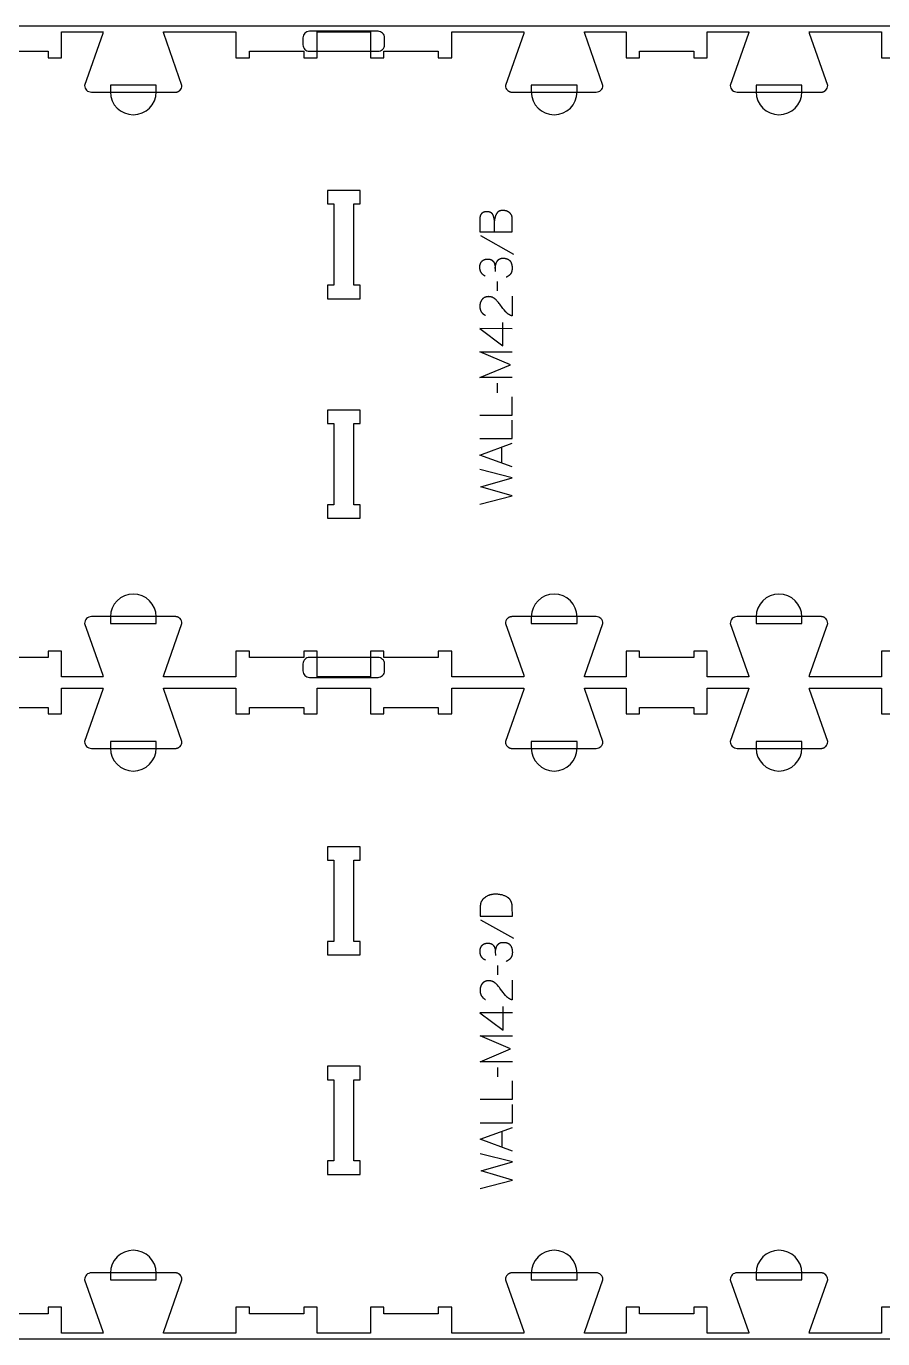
# Model space of a CAD drawing. Extents: x 0 to 4485, y 0 to 10771.
# Drawn here: x 1592 to 2388, y 5669 to 6889 of the extents above; entities that cross this region are included whole.
import ezdxf

# ---------------------------------------------------------------- set-up
doc = ezdxf.new("R2010")
doc.units = 0
for name, color, linetype in [('0_SHEET_SPRUCEPLY_2440X122', 1, 'CONTINUOUS'), ('1_ANYTOOL_1MMDEEP_LABELS_S', 2, 'CONTINUOUS'), ('3_ANYTOOL_CUTTHROUGH_INSID', 4, 'CONTINUOUS'), ('4_ANYTOOL_CUTTHROUGH_OUTSI', 5, 'CONTINUOUS'), ('5_ANYTOOL_HALF_MILL_9MM_IN', 3, 'CONTINUOUS')]:
    doc.layers.add(name, color=color, linetype=linetype)

msp = doc.modelspace()

# ---------------------------------------------------------------- linework, layer by layer
at = {"layer": '0_SHEET_SPRUCEPLY_2440X122'}
msp.add_lwpolyline([(371.7, 6889.4), (371.7, 5669.4), (2811.7, 5669.4), (2811.7, 6889.4)], close=True, dxfattribs=at)
at = {"layer": '1_ANYTOOL_1MMDEEP_LABELS_S', "color": 2}
for points in [[(2013.2, 6698.2), (2043.2, 6698.2), (2043.2, 6707.9), (2043.3, 6710.4), (2043.3, 6710.6), (2043.3, 6710.9), (2043.3, 6711.1), (2043.3, 6711.3), (2043.2, 6711.5), (2043.2, 6711.7), (2043.2, 6711.9), (2043.2, 6712.1), (2043.1, 6712.3), (2043.1, 6712.5), (2043, 6712.7), (2043, 6712.9), (2042.9, 6713.1), (2042.8, 6713.3), (2042.8, 6713.5), (2042.7, 6713.7), (2042.6, 6713.9), (2042.5, 6714), (2042.4, 6714.2), (2042.3, 6714.4), (2042.2, 6714.5), (2042.1, 6714.7), (2042, 6714.9), (2041.9, 6715), (2041.7, 6715.2), (2041.6, 6715.3), (2041.5, 6715.5), (2041.3, 6715.6), (2041.2, 6715.8), (2041, 6715.9), (2040.8, 6716), (2040.7, 6716.2), (2040.5, 6716.3), (2040.3, 6716.4), (2040.2, 6716.5), (2040, 6716.7), (2039.8, 6716.8), (2039.6, 6716.9), (2039.5, 6717), (2039.3, 6717.1), (2039.1, 6717.2), (2038.9, 6717.3), (2038.7, 6717.3), (2038.6, 6717.4), (2038.4, 6717.5), (2038.2, 6717.6), (2038, 6717.7), (2037.8, 6717.7), (2037.6, 6717.8), (2037.4, 6717.8), (2037.2, 6717.9), (2037.1, 6717.9), (2036.9, 6718), (2036.7, 6718), (2036.5, 6718.1), (2036.3, 6718.1), (2036.1, 6718.1), (2035.9, 6718.2), (2035.7, 6718.2), (2035.5, 6718.2), (2035.3, 6718.2), (2035.1, 6718.2), (2034.9, 6718.2), (2034.7, 6718.2), (2034.4, 6718.2), (2034.2, 6718.2), (2033.9, 6718.2), (2033.7, 6718.2), (2033.4, 6718.2), (2033.2, 6718.1), (2033, 6718.1), (2032.8, 6718.1), (2032.6, 6718), (2032.3, 6718), (2032.1, 6717.9), (2031.9, 6717.8), (2031.7, 6717.8), (2031.5, 6717.7), (2031.3, 6717.6), (2031.2, 6717.5), (2031.1, 6717.5), (2031, 6717.4), (2030.9, 6717.4), (2030.8, 6717.3), (2030.7, 6717.3), (2030.6, 6717.2), (2030.5, 6717.2), (2030.5, 6717.1), (2030.4, 6717), (2030.3, 6717), (2030.2, 6716.9), (2030.1, 6716.9), (2030.1, 6716.8), (2030, 6716.7), (2029.9, 6716.7), (2029.8, 6716.6), (2029.8, 6716.5), (2029.7, 6716.5), (2029.6, 6716.4), (2029.6, 6716.3), (2029.5, 6716.2), (2029.4, 6716.2), (2029.3, 6716), (2029.2, 6715.8), (2029, 6715.7), (2028.9, 6715.5), (2028.8, 6715.3), (2028.6, 6715), (2028.4, 6714.6), (2028.2, 6714.2), (2028, 6713.8), (2027.8, 6713.4), (2027.7, 6713), (2027.5, 6712.6), (2027.4, 6712.2), (2027.3, 6711.8), (2027.2, 6711.4), (2027.1, 6711), (2027, 6710.5), (2026.9, 6710.1), (2026.8, 6709.6), (2026.8, 6709.2), (2026.7, 6708.7)], [(2026.9, 6698.2), (2026.7, 6708.7), (2026.7, 6709.1), (2026.7, 6709.5), (2026.6, 6709.9), (2026.6, 6710.3), (2026.5, 6710.7), (2026.4, 6711), (2026.3, 6711.4), (2026.2, 6711.8), (2026.1, 6712.1), (2026, 6712.5), (2025.9, 6712.8), (2025.8, 6713.2), (2025.6, 6713.5), (2025.5, 6713.8), (2025.3, 6714.1), (2025.2, 6714.4), (2025.1, 6714.5), (2025.1, 6714.6), (2025, 6714.7), (2025, 6714.8), (2024.9, 6714.8), (2024.9, 6714.9), (2024.8, 6715), (2024.8, 6715), (2024.7, 6715.1), (2024.7, 6715.2), (2024.6, 6715.2), (2024.6, 6715.3), (2024.5, 6715.4), (2024.4, 6715.4), (2024.4, 6715.5), (2024.3, 6715.5), (2024.3, 6715.6), (2024.2, 6715.7), (2024.1, 6715.7), (2024, 6715.8), (2024, 6715.8), (2023.9, 6715.9), (2023.8, 6715.9), (2023.8, 6716), (2023.7, 6716), (2023.6, 6716.1), (2023.5, 6716.1), (2023.4, 6716.2), (2023.4, 6716.2), (2023.3, 6716.2), (2023.2, 6716.3), (2023.1, 6716.3), (2023, 6716.4), (2022.9, 6716.4), (2022.8, 6716.5), (2022.6, 6716.5), (2022.4, 6716.6), (2022.2, 6716.7), (2022, 6716.7), (2021.8, 6716.8), (2021.6, 6716.8), (2021.3, 6716.8), (2021.1, 6716.9), (2020.9, 6716.9), (2020.7, 6716.9), (2020.4, 6716.9), (2020.2, 6716.9), (2019.9, 6717), (2019.7, 6717), (2019.3, 6716.9), (2019.1, 6716.9), (2018.9, 6716.9), (2018.7, 6716.9), (2018.5, 6716.9), (2018.3, 6716.9), (2018.1, 6716.9), (2018, 6716.8), (2017.8, 6716.8), (2017.6, 6716.8), (2017.5, 6716.7), (2017.3, 6716.7), (2017.1, 6716.6), (2017, 6716.6), (2016.8, 6716.5), (2016.7, 6716.5), (2016.5, 6716.4), (2016.4, 6716.4), (2016.2, 6716.3), (2016.1, 6716.2), (2016, 6716.2), (2015.8, 6716.1), (2015.7, 6716), (2015.6, 6715.9), (2015.5, 6715.9), (2015.4, 6715.8), (2015.2, 6715.7), (2015.1, 6715.6), (2015, 6715.5), (2014.9, 6715.4), (2014.8, 6715.3), (2014.7, 6715.2), (2014.6, 6715.1), (2014.5, 6715), (2014.4, 6714.8), (2014.3, 6714.7), (2014.3, 6714.6), (2014.2, 6714.5), (2014.1, 6714.3), (2014, 6714.2), (2014, 6714.1), (2013.9, 6713.9), (2013.8, 6713.8), (2013.8, 6713.7), (2013.7, 6713.5), (2013.6, 6713.4), (2013.6, 6713.2), (2013.5, 6713), (2013.5, 6712.9), (2013.5, 6712.7), (2013.4, 6712.5), (2013.4, 6712.4), (2013.3, 6712.2), (2013.3, 6712), (2013.3, 6711.8), (2013.3, 6711.7), (2013.2, 6711.5), (2013.2, 6711.3), (2013.2, 6711.1), (2013.2, 6710.7), (2013.2, 6710.3), (2013.2, 6698.2)], [(2013.7, 6694.8), (2044.4, 6677.6)], [(2027.4, 6664.3), (2027.4, 6664.8), (2027.5, 6665.2), (2027.5, 6665.6), (2027.6, 6666), (2027.7, 6666.5), (2027.7, 6666.9), (2027.8, 6667.3), (2027.9, 6667.7), (2028.1, 6668.1), (2028.2, 6668.5), (2028.3, 6668.9), (2028.5, 6669.3), (2028.6, 6669.7), (2028.8, 6670.1), (2029, 6670.4), (2029.2, 6670.8), (2029.3, 6671), (2029.4, 6671.2), (2029.4, 6671.2), (2029.5, 6671.3), (2029.5, 6671.4), (2029.6, 6671.5), (2029.6, 6671.6), (2029.7, 6671.7), (2029.8, 6671.7), (2029.8, 6671.8), (2029.9, 6671.9), (2030, 6672), (2030, 6672), (2030.1, 6672.1), (2030.2, 6672.2), (2030.2, 6672.2), (2030.3, 6672.3), (2030.4, 6672.4), (2030.4, 6672.4), (2030.5, 6672.5), (2030.6, 6672.5), (2030.7, 6672.6), (2030.8, 6672.7), (2030.8, 6672.7), (2030.9, 6672.8), (2031, 6672.8), (2031.1, 6672.9), (2031.2, 6672.9), (2031.2, 6673), (2031.3, 6673), (2031.4, 6673.1), (2031.5, 6673.1), (2031.6, 6673.1), (2031.7, 6673.2), (2031.8, 6673.2), (2031.9, 6673.3), (2032.1, 6673.3), (2032.3, 6673.4), (2032.5, 6673.5), (2032.7, 6673.5), (2032.9, 6673.6), (2033.1, 6673.6), (2033.3, 6673.7), (2033.5, 6673.7), (2033.8, 6673.7), (2034, 6673.7), (2034.3, 6673.7), (2034.5, 6673.8), (2034.7, 6673.8), (2035, 6673.8), (2035.3, 6673.7), (2035.6, 6673.7), (2035.8, 6673.7), (2036.1, 6673.7), (2036.3, 6673.7), (2036.6, 6673.6), (2036.8, 6673.6), (2037.1, 6673.6), (2037.3, 6673.5), (2037.5, 6673.5), (2037.8, 6673.4), (2038, 6673.3), (2038.2, 6673.3), (2038.4, 6673.2), (2038.6, 6673.1), (2038.8, 6673.1), (2039, 6673), (2039.2, 6672.9), (2039.4, 6672.8), (2039.6, 6672.7), (2039.7, 6672.6), (2039.9, 6672.5), (2040.1, 6672.4), (2040.2, 6672.2), (2040.4, 6672.1), (2040.5, 6672), (2040.6, 6671.9), (2040.7, 6671.9), (2040.8, 6671.8), (2040.8, 6671.7), (2040.9, 6671.6), (2041, 6671.6), (2041, 6671.5), (2041.1, 6671.4), (2041.2, 6671.3), (2041.3, 6671.1), (2041.5, 6671), (2041.6, 6670.8), (2041.7, 6670.6), (2041.8, 6670.4), (2041.9, 6670.3), (2042, 6670.1), (2042.1, 6669.9), (2042.2, 6669.7), (2042.3, 6669.5), (2042.3, 6669.3), (2042.4, 6669.2), (2042.5, 6669), (2042.6, 6668.8), (2042.6, 6668.5), (2042.7, 6668.3), (2042.8, 6668.1), (2042.8, 6667.9), (2042.9, 6667.7), (2042.9, 6667.5), (2043, 6667.2), (2043, 6667), (2043, 6666.8), (2043.1, 6666.5), (2043.1, 6666), (2043.2, 6665.5), (2043.2, 6665), (2043.2, 6664.5), (2043.2, 6664.1), (2043.2, 6663.7), (2043.1, 6663.4), (2043.1, 6663), (2043, 6662.7), (2043, 6662.5), (2043, 6662.3), (2043, 6662.2), (2042.9, 6662), (2042.9, 6661.8), (2042.8, 6661.7), (2042.8, 6661.5), (2042.7, 6661.3), (2042.7, 6661.2), (2042.6, 6661), (2042.6, 6660.9), (2042.5, 6660.7), (2042.5, 6660.6), (2042.4, 6660.4), (2042.3, 6660.3), (2042.2, 6660.1), (2042.2, 6660), (2042.1, 6659.9), (2042, 6659.7), (2041.9, 6659.6), (2041.9, 6659.4), (2041.8, 6659.3), (2041.7, 6659.2), (2041.6, 6659.1), (2041.5, 6658.9), (2041.4, 6658.8), (2041.3, 6658.7), (2041.2, 6658.6), (2041.1, 6658.4), (2041, 6658.3), (2040.8, 6658.2), (2040.7, 6658.1), (2040.6, 6658), (2040.5, 6657.9), (2040.4, 6657.8), (2040.2, 6657.7), (2040.1, 6657.6), (2040, 6657.5), (2039.8, 6657.4), (2039.7, 6657.3), (2039.6, 6657.2), (2039.4, 6657.1), (2039.3, 6657), (2039.1, 6656.9), (2038.8, 6656.7), (2038.5, 6656.6), (2038.2, 6656.4), (2037.8, 6656.2), (2037.5, 6656.1)], [(2018.1, 6657.2), (2017.8, 6657.4), (2017.5, 6657.5), (2017.2, 6657.7), (2017, 6657.9), (2016.7, 6658.1), (2016.4, 6658.3), (2016.2, 6658.5), (2016.1, 6658.6), (2016, 6658.7), (2015.8, 6658.8), (2015.7, 6658.9), (2015.6, 6659), (2015.5, 6659.1), (2015.4, 6659.2), (2015.3, 6659.3), (2015.2, 6659.4), (2015.1, 6659.5), (2015, 6659.6), (2014.9, 6659.8), (2014.8, 6659.9), (2014.7, 6660), (2014.7, 6660.1), (2014.6, 6660.2), (2014.5, 6660.4), (2014.4, 6660.5), (2014.3, 6660.6), (2014.3, 6660.8), (2014.2, 6660.9), (2014.1, 6661), (2014.1, 6661.2), (2014, 6661.3), (2013.9, 6661.4), (2013.9, 6661.6), (2013.8, 6661.7), (2013.8, 6661.9), (2013.7, 6662), (2013.7, 6662.2), (2013.6, 6662.3), (2013.6, 6662.4), (2013.5, 6662.7), (2013.4, 6663.1), (2013.4, 6663.4), (2013.3, 6663.7), (2013.3, 6664), (2013.2, 6664.4), (2013.2, 6664.7), (2013.2, 6665), (2013.2, 6665.4), (2013.2, 6665.6), (2013.2, 6665.8), (2013.2, 6666), (2013.2, 6666.2), (2013.2, 6666.4), (2013.3, 6666.6), (2013.3, 6666.8), (2013.3, 6667), (2013.3, 6667.2), (2013.4, 6667.4), (2013.4, 6667.6), (2013.5, 6667.8), (2013.5, 6667.9), (2013.5, 6668.1), (2013.6, 6668.3), (2013.7, 6668.5), (2013.7, 6668.6), (2013.8, 6668.8), (2013.9, 6669), (2013.9, 6669.1), (2014, 6669.3), (2014.1, 6669.5), (2014.2, 6669.6), (2014.2, 6669.8), (2014.3, 6669.9), (2014.4, 6670.1), (2014.5, 6670.2), (2014.6, 6670.4), (2014.7, 6670.5), (2014.8, 6670.6), (2015, 6670.8), (2015.1, 6670.9), (2015.2, 6671), (2015.3, 6671.2), (2015.4, 6671.3), (2015.6, 6671.4), (2015.7, 6671.5), (2015.8, 6671.6), (2016, 6671.7), (2016.1, 6671.8), (2016.3, 6671.9), (2016.4, 6672), (2016.6, 6672.1), (2016.7, 6672.2), (2016.9, 6672.3), (2017, 6672.3), (2017.2, 6672.4), (2017.4, 6672.5), (2017.5, 6672.5), (2017.7, 6672.6), (2017.9, 6672.7), (2018.1, 6672.7), (2018.2, 6672.8), (2018.4, 6672.8), (2018.6, 6672.8), (2018.8, 6672.9), (2019, 6672.9), (2019.2, 6672.9), (2019.4, 6672.9), (2019.6, 6673), (2019.8, 6673), (2020, 6673), (2020.2, 6673), (2020.8, 6673), (2021.1, 6673), (2021.4, 6672.9), (2021.7, 6672.9), (2022, 6672.9), (2022.2, 6672.8), (2022.3, 6672.8), (2022.5, 6672.8), (2022.6, 6672.8), (2022.8, 6672.7), (2022.9, 6672.7), (2023, 6672.7), (2023.1, 6672.6), (2023.3, 6672.6), (2023.4, 6672.5), (2023.5, 6672.5), (2023.6, 6672.4), (2023.7, 6672.4), (2023.9, 6672.3), (2024, 6672.3), (2024.1, 6672.2), (2024.2, 6672.2), (2024.3, 6672.1), (2024.4, 6672), (2024.5, 6672), (2024.6, 6671.9), (2024.7, 6671.8), (2024.9, 6671.7), (2025, 6671.5), (2025.2, 6671.4), (2025.3, 6671.2), (2025.4, 6671.1), (2025.5, 6671), (2025.6, 6671), (2025.6, 6670.9), (2025.7, 6670.8), (2025.8, 6670.7), (2025.9, 6670.6), (2025.9, 6670.5), (2026, 6670.4), (2026, 6670.3), (2026.1, 6670.3), (2026.2, 6670.2), (2026.2, 6670.1), (2026.3, 6670), (2026.3, 6669.9), (2026.4, 6669.8), (2026.4, 6669.7), (2026.5, 6669.6), (2026.5, 6669.5), (2026.6, 6669.4), (2026.6, 6669.3), (2026.7, 6669.2), (2026.7, 6669), (2026.8, 6668.7), (2026.9, 6668.5), (2026.9, 6668.3), (2027, 6668.1), (2027.1, 6667.9), (2027.1, 6667.6), (2027.2, 6667.4), (2027.2, 6667.2), (2027.2, 6666.9), (2027.3, 6666.7), (2027.3, 6666.5), (2027.3, 6666.2), (2027.3, 6666), (2027.4, 6665.7), (2027.4, 6665.5), (2027.4, 6665.2), (2027.4, 6661.5)], [(2029.3, 6652.2), (2029.4, 6643.5)], [(2043.1, 6638.5), (2043.1, 6620.2), (2042.6, 6620.4), (2042.4, 6620.5), (2042.2, 6620.5), (2042, 6620.6), (2041.8, 6620.7), (2041.5, 6620.8), (2041.3, 6620.9), (2041.1, 6621), (2040.9, 6621.1), (2040.7, 6621.2), (2040.5, 6621.3), (2040.3, 6621.4), (2040.1, 6621.6), (2039.9, 6621.7), (2039.7, 6621.8), (2039.5, 6621.9), (2039.3, 6622.1), (2039.2, 6622.2), (2039, 6622.3), (2038.8, 6622.5), (2038.6, 6622.6), (2038.4, 6622.8), (2038.3, 6622.9), (2038.1, 6623.1), (2037.9, 6623.2), (2037.8, 6623.4), (2037.6, 6623.6), (2037.4, 6623.7), (2037.3, 6623.9), (2037, 6624.3), (2035.7, 6625.8), (2034.5, 6627.2), (2033.4, 6628.8), (2032.3, 6630.3), (2031.7, 6631), (2031.1, 6631.8), (2030.6, 6632.5), (2030, 6633.2), (2029.4, 6633.8), (2028.8, 6634.5), (2028.2, 6635.1), (2027.5, 6635.7), (2027.4, 6635.8), (2027.2, 6636), (2027.1, 6636.1), (2026.9, 6636.3), (2026.7, 6636.4), (2026.6, 6636.5), (2026.4, 6636.6), (2026.2, 6636.7), (2026.1, 6636.8), (2025.9, 6636.9), (2025.7, 6637), (2025.5, 6637.1), (2025.3, 6637.2), (2025.1, 6637.3), (2025, 6637.4), (2024.8, 6637.5), (2024.6, 6637.5), (2024.4, 6637.6), (2024.2, 6637.7), (2024, 6637.7), (2023.8, 6637.8), (2023.6, 6637.8), (2023.4, 6637.9), (2023.2, 6637.9), (2023, 6637.9), (2022.7, 6638), (2022.5, 6638), (2022.3, 6638), (2022.1, 6638), (2021.9, 6638), (2021.6, 6638.1), (2021.4, 6638.1), (2021.2, 6638.1), (2020.9, 6638), (2020.7, 6638), (2020.4, 6638), (2020.2, 6638), (2020, 6638), (2019.7, 6637.9), (2019.5, 6637.9), (2019.3, 6637.9), (2019.1, 6637.8), (2018.9, 6637.8), (2018.7, 6637.7), (2018.5, 6637.6), (2018.3, 6637.6), (2018.1, 6637.5), (2017.9, 6637.4), (2017.7, 6637.3), (2017.5, 6637.3), (2017.3, 6637.2), (2017.1, 6637.1), (2017, 6637), (2016.8, 6636.9), (2016.6, 6636.7), (2016.5, 6636.6), (2016.3, 6636.5), (2016.1, 6636.4), (2016, 6636.3), (2015.8, 6636.1), (2015.7, 6636), (2015.6, 6635.8), (2015.4, 6635.7), (2015.3, 6635.5), (2015.2, 6635.4), (2015, 6635.2), (2014.9, 6635), (2014.8, 6634.9), (2014.7, 6634.7), (2014.6, 6634.5), (2014.5, 6634.4), (2014.4, 6634.2), (2014.3, 6634), (2014.2, 6633.8), (2014.1, 6633.6), (2014, 6633.4), (2013.9, 6633.3), (2013.9, 6633.1), (2013.8, 6632.9), (2013.7, 6632.7), (2013.7, 6632.5), (2013.6, 6632.3), (2013.5, 6632.1), (2013.5, 6631.8), (2013.4, 6631.6), (2013.4, 6631.4), (2013.4, 6631.2), (2013.3, 6631), (2013.3, 6630.8), (2013.3, 6630.5), (2013.2, 6630.3), (2013.2, 6630.1), (2013.2, 6629.9), (2013.2, 6629.6), (2013.2, 6629.1), (2013.2, 6628.8), (2013.2, 6628.4), (2013.2, 6628.1), (2013.3, 6627.7), (2013.3, 6627.4), (2013.4, 6627), (2013.4, 6626.7), (2013.5, 6626.4), (2013.6, 6626.1), (2013.6, 6625.9), (2013.7, 6625.8), (2013.7, 6625.6), (2013.8, 6625.5), (2013.8, 6625.3), (2013.9, 6625.2), (2014, 6625), (2014, 6624.9), (2014.1, 6624.7), (2014.2, 6624.6), (2014.2, 6624.5), (2014.3, 6624.3), (2014.4, 6624.2), (2014.5, 6624.1), (2014.5, 6623.9), (2014.6, 6623.8), (2014.7, 6623.7), (2014.8, 6623.5), (2014.9, 6623.4), (2015, 6623.3), (2015.1, 6623.2), (2015.2, 6623.1), (2015.3, 6622.9), (2015.4, 6622.8), (2015.5, 6622.7), (2015.6, 6622.6), (2015.7, 6622.5), (2015.8, 6622.4), (2015.9, 6622.3), (2016.1, 6622.2), (2016.2, 6622), (2016.3, 6621.9), (2016.6, 6621.7), (2016.8, 6621.5), (2017.1, 6621.4), (2017.4, 6621.2), (2017.7, 6621), (2018, 6620.8), (2018.3, 6620.7)], [(2034.5, 6592.3), (2034.5, 6614.1)], [(2043.2, 6608.3), (2013.1, 6608.4), (2034.5, 6592.3)], [(2043.2, 6562.8), (2013.2, 6562.8), (2041.6, 6574.8), (2013.3, 6586.8), (2043.2, 6586.8)], [(2029.3, 6557.6), (2029.4, 6548.8)], [(2013.2, 6527.9), (2043.2, 6527.9), (2043.2, 6545)], [(2013.2, 6506.1), (2043.2, 6506.1), (2043.2, 6523.2)], [(2043.2, 6479.8), (2013.2, 6490.7), (2043.2, 6501.8)], [(2033.6, 6483.3), (2033.6, 6498.2)], [(2013.2, 6445.1), (2043.2, 6452.8), (2014.1, 6461.3), (2043.2, 6469.8), (2013.2, 6477.3)], [(2013.8, 6058.9), (2044.6, 6041.7)], [(2018.3, 6021.3), (2018, 6021.5), (2017.7, 6021.7), (2017.4, 6021.8), (2017.1, 6022), (2016.9, 6022.2), (2016.6, 6022.4), (2016.4, 6022.6), (2016.2, 6022.7), (2016.1, 6022.8), (2016, 6022.9), (2015.9, 6023), (2015.8, 6023.1), (2015.7, 6023.2), (2015.6, 6023.3), (2015.5, 6023.4), (2015.4, 6023.5), (2015.3, 6023.6), (2015.2, 6023.8), (2015.1, 6023.9), (2015, 6024), (2014.9, 6024.1), (2014.8, 6024.2), (2014.8, 6024.4), (2014.7, 6024.5), (2014.6, 6024.6), (2014.5, 6024.8), (2014.4, 6024.9), (2014.4, 6025), (2014.3, 6025.1), (2014.2, 6025.3), (2014.2, 6025.4), (2014.1, 6025.6), (2014.1, 6025.7), (2014, 6025.8), (2013.9, 6026), (2013.9, 6026.1), (2013.8, 6026.3), (2013.8, 6026.4), (2013.8, 6026.6), (2013.7, 6026.9), (2013.6, 6027.2), (2013.5, 6027.5), (2013.5, 6027.8), (2013.4, 6028.1), (2013.4, 6028.5), (2013.4, 6028.8), (2013.4, 6029.2), (2013.4, 6029.5), (2013.4, 6029.7), (2013.4, 6029.9), (2013.4, 6030.1), (2013.4, 6030.3), (2013.4, 6030.5), (2013.4, 6030.7), (2013.5, 6030.9), (2013.5, 6031.1), (2013.5, 6031.3), (2013.5, 6031.5), (2013.6, 6031.7), (2013.6, 6031.9), (2013.7, 6032.1), (2013.7, 6032.2), (2013.8, 6032.4), (2013.8, 6032.6), (2013.9, 6032.8), (2014, 6032.9), (2014, 6033.1), (2014.1, 6033.3), (2014.2, 6033.4), (2014.3, 6033.6), (2014.3, 6033.7), (2014.4, 6033.9), (2014.5, 6034), (2014.6, 6034.2), (2014.7, 6034.3), (2014.8, 6034.5), (2014.9, 6034.6), (2015, 6034.8), (2015.1, 6034.9), (2015.2, 6035), (2015.4, 6035.2), (2015.5, 6035.3), (2015.6, 6035.4), (2015.7, 6035.5), (2015.9, 6035.6), (2016, 6035.7), (2016.1, 6035.9), (2016.3, 6036), (2016.4, 6036), (2016.6, 6036.1), (2016.7, 6036.2), (2016.9, 6036.3), (2017, 6036.4), (2017.2, 6036.5), (2017.4, 6036.5), (2017.5, 6036.6), (2017.7, 6036.7), (2017.9, 6036.7), (2018, 6036.8), (2018.2, 6036.8), (2018.4, 6036.9), (2018.6, 6036.9), (2018.8, 6037), (2019, 6037), (2019.2, 6037), (2019.4, 6037), (2019.6, 6037.1), (2019.8, 6037.1), (2020, 6037.1), (2020.2, 6037.1), (2020.4, 6037.1), (2020.9, 6037.1), (2021.3, 6037.1), (2021.6, 6037.1), (2021.9, 6037), (2022.2, 6037), (2022.4, 6037), (2022.5, 6036.9), (2022.6, 6036.9), (2022.8, 6036.9), (2022.9, 6036.8), (2023.1, 6036.8), (2023.2, 6036.8), (2023.3, 6036.7), (2023.4, 6036.7), (2023.6, 6036.7), (2023.7, 6036.6), (2023.8, 6036.6), (2023.9, 6036.5), (2024, 6036.5), (2024.1, 6036.4), (2024.3, 6036.3), (2024.4, 6036.3), (2024.5, 6036.2), (2024.6, 6036.2), (2024.7, 6036.1), (2024.8, 6036), (2024.8, 6035.9), (2025, 6035.8), (2025.2, 6035.6), (2025.4, 6035.5), (2025.5, 6035.3), (2025.6, 6035.3), (2025.7, 6035.2), (2025.7, 6035.1), (2025.8, 6035), (2025.9, 6034.9), (2026, 6034.8), (2026, 6034.7), (2026.1, 6034.7), (2026.2, 6034.6), (2026.2, 6034.5), (2026.3, 6034.4), (2026.3, 6034.3), (2026.4, 6034.2), (2026.4, 6034.1), (2026.5, 6034), (2026.5, 6033.9), (2026.6, 6033.8), (2026.6, 6033.7), (2026.7, 6033.6), (2026.7, 6033.5), (2026.8, 6033.4), (2026.8, 6033.3), (2026.9, 6033.1), (2027, 6032.9), (2027, 6032.6), (2027.1, 6032.4), (2027.2, 6032.2), (2027.2, 6032), (2027.3, 6031.8), (2027.3, 6031.5), (2027.4, 6031.3), (2027.4, 6031.1), (2027.4, 6030.8), (2027.5, 6030.6), (2027.5, 6030.3), (2027.5, 6030.1), (2027.5, 6029.9), (2027.5, 6029.6), (2027.5, 6029.4), (2027.6, 6025.7)], [(2027.6, 6028.4), (2027.6, 6028.9), (2027.7, 6029.3), (2027.7, 6029.7), (2027.8, 6030.2), (2027.8, 6030.6), (2027.9, 6031), (2028, 6031.4), (2028.1, 6031.8), (2028.2, 6032.2), (2028.3, 6032.6), (2028.5, 6033), (2028.6, 6033.4), (2028.8, 6033.8), (2029, 6034.2), (2029.1, 6034.5), (2029.3, 6034.9), (2029.4, 6035.1), (2029.5, 6035.3), (2029.6, 6035.4), (2029.6, 6035.4), (2029.7, 6035.5), (2029.8, 6035.6), (2029.8, 6035.7), (2029.9, 6035.8), (2029.9, 6035.8), (2030, 6035.9), (2030.1, 6036), (2030.1, 6036.1), (2030.2, 6036.1), (2030.3, 6036.2), (2030.3, 6036.3), (2030.4, 6036.3), (2030.5, 6036.4), (2030.5, 6036.5), (2030.6, 6036.5), (2030.7, 6036.6), (2030.8, 6036.7), (2030.8, 6036.7), (2030.9, 6036.8), (2031, 6036.8), (2031.1, 6036.9), (2031.2, 6036.9), (2031.2, 6037), (2031.3, 6037), (2031.4, 6037.1), (2031.5, 6037.1), (2031.6, 6037.2), (2031.7, 6037.2), (2031.8, 6037.3), (2031.9, 6037.3), (2032, 6037.3), (2032.1, 6037.4), (2032.2, 6037.5), (2032.4, 6037.5), (2032.6, 6037.6), (2032.8, 6037.6), (2033.1, 6037.7), (2033.3, 6037.7), (2033.5, 6037.8), (2033.7, 6037.8), (2033.9, 6037.8), (2034.2, 6037.8), (2034.4, 6037.9), (2034.7, 6037.9), (2034.9, 6037.9), (2035.2, 6037.9), (2035.5, 6037.9), (2035.7, 6037.9), (2036, 6037.8), (2036.3, 6037.8), (2036.5, 6037.8), (2036.8, 6037.8), (2037, 6037.7), (2037.2, 6037.7), (2037.5, 6037.6), (2037.7, 6037.6), (2037.9, 6037.5), (2038.2, 6037.5), (2038.4, 6037.4), (2038.6, 6037.3), (2038.8, 6037.3), (2039, 6037.2), (2039.2, 6037.1), (2039.4, 6037), (2039.6, 6036.9), (2039.7, 6036.8), (2039.9, 6036.7), (2040.1, 6036.6), (2040.2, 6036.5), (2040.4, 6036.4), (2040.6, 6036.2), (2040.7, 6036.1), (2040.8, 6036), (2040.9, 6036), (2040.9, 6035.9), (2041, 6035.8), (2041.1, 6035.8), (2041.1, 6035.7), (2041.2, 6035.6), (2041.3, 6035.5), (2041.4, 6035.4), (2041.5, 6035.2), (2041.6, 6035.1), (2041.7, 6034.9), (2041.9, 6034.7), (2042, 6034.6), (2042.1, 6034.4), (2042.2, 6034.2), (2042.3, 6034), (2042.3, 6033.8), (2042.4, 6033.7), (2042.5, 6033.5), (2042.6, 6033.3), (2042.7, 6033.1), (2042.7, 6032.9), (2042.8, 6032.7), (2042.9, 6032.5), (2042.9, 6032.2), (2043, 6032), (2043, 6031.8), (2043.1, 6031.6), (2043.1, 6031.4), (2043.2, 6031.1), (2043.2, 6030.9), (2043.2, 6030.6), (2043.3, 6030.2), (2043.3, 6029.7), (2043.4, 6029.1), (2043.4, 6028.6), (2043.4, 6028.2), (2043.3, 6027.9), (2043.3, 6027.5), (2043.3, 6027.1), (2043.2, 6026.8), (2043.2, 6026.6), (2043.2, 6026.4), (2043.1, 6026.3), (2043.1, 6026.1), (2043, 6025.9), (2043, 6025.8), (2043, 6025.6), (2042.9, 6025.5), (2042.9, 6025.3), (2042.8, 6025.1), (2042.7, 6025), (2042.7, 6024.8), (2042.6, 6024.7), (2042.6, 6024.5), (2042.5, 6024.4), (2042.4, 6024.3), (2042.3, 6024.1), (2042.3, 6024), (2042.2, 6023.8), (2042.1, 6023.7), (2042, 6023.6), (2041.9, 6023.4), (2041.8, 6023.3), (2041.8, 6023.2), (2041.7, 6023), (2041.6, 6022.9), (2041.5, 6022.8), (2041.4, 6022.7), (2041.2, 6022.6), (2041.1, 6022.4), (2041, 6022.3), (2040.9, 6022.2), (2040.8, 6022.1), (2040.7, 6022), (2040.5, 6021.9), (2040.4, 6021.8), (2040.3, 6021.7), (2040.2, 6021.6), (2040, 6021.5), (2039.9, 6021.4), (2039.7, 6021.3), (2039.6, 6021.2), (2039.5, 6021.1), (2039.3, 6021), (2039, 6020.8), (2038.7, 6020.7), (2038.4, 6020.5), (2038, 6020.4), (2037.7, 6020.2)], [(2029.5, 6016.4), (2029.6, 6007.6)], [(2043.3, 6002.6), (2043.3, 5984.3), (2042.8, 5984.5), (2042.6, 5984.6), (2042.4, 5984.7), (2042.2, 5984.7), (2041.9, 5984.8), (2041.7, 5984.9), (2041.5, 5985), (2041.3, 5985.1), (2041.1, 5985.2), (2040.9, 5985.3), (2040.7, 5985.4), (2040.5, 5985.6), (2040.3, 5985.7), (2040.1, 5985.8), (2039.9, 5985.9), (2039.7, 5986), (2039.5, 5986.2), (2039.3, 5986.3), (2039.1, 5986.5), (2039, 5986.6), (2038.8, 5986.7), (2038.6, 5986.9), (2038.4, 5987), (2038.3, 5987.2), (2038.1, 5987.4), (2037.9, 5987.5), (2037.8, 5987.7), (2037.6, 5987.9), (2037.4, 5988), (2037.1, 5988.4), (2035.9, 5989.9), (2034.7, 5991.4), (2033.6, 5992.9), (2032.4, 5994.4), (2031.9, 5995.2), (2031.3, 5995.9), (2030.7, 5996.6), (2030.1, 5997.3), (2029.5, 5998), (2028.9, 5998.6), (2028.3, 5999.2), (2027.7, 5999.8), (2027.6, 6000), (2027.4, 6000.1), (2027.2, 6000.2), (2027.1, 6000.4), (2026.9, 6000.5), (2026.7, 6000.6), (2026.6, 6000.7), (2026.4, 6000.8), (2026.2, 6001), (2026.1, 6001.1), (2025.9, 6001.2), (2025.7, 6001.3), (2025.5, 6001.3), (2025.3, 6001.4), (2025.1, 6001.5), (2024.9, 6001.6), (2024.7, 6001.7), (2024.6, 6001.7), (2024.4, 6001.8), (2024.2, 6001.8), (2024, 6001.9), (2023.8, 6001.9), (2023.5, 6002), (2023.3, 6002), (2023.1, 6002.1), (2022.9, 6002.1), (2022.7, 6002.1), (2022.5, 6002.1), (2022.3, 6002.2), (2022, 6002.2), (2021.8, 6002.2), (2021.6, 6002.2), (2021.3, 6002.2), (2021.1, 6002.2), (2020.9, 6002.2), (2020.6, 6002.1), (2020.4, 6002.1), (2020.1, 6002.1), (2019.9, 6002.1), (2019.7, 6002), (2019.5, 6002), (2019.3, 6001.9), (2019, 6001.9), (2018.8, 6001.8), (2018.6, 6001.8), (2018.4, 6001.7), (2018.2, 6001.6), (2018, 6001.5), (2017.9, 6001.5), (2017.7, 6001.4), (2017.5, 6001.3), (2017.3, 6001.2), (2017.1, 6001.1), (2017, 6001), (2016.8, 6000.9), (2016.6, 6000.8), (2016.5, 6000.6), (2016.3, 6000.5), (2016.2, 6000.4), (2016, 6000.2), (2015.9, 6000.1), (2015.7, 6000), (2015.6, 5999.8), (2015.5, 5999.6), (2015.3, 5999.5), (2015.2, 5999.3), (2015.1, 5999.2), (2015, 5999), (2014.9, 5998.8), (2014.7, 5998.7), (2014.6, 5998.5), (2014.5, 5998.3), (2014.4, 5998.1), (2014.4, 5997.9), (2014.3, 5997.8), (2014.2, 5997.6), (2014.1, 5997.4), (2014, 5997.2), (2014, 5997), (2013.9, 5996.8), (2013.8, 5996.6), (2013.8, 5996.4), (2013.7, 5996.2), (2013.7, 5996), (2013.6, 5995.8), (2013.6, 5995.5), (2013.5, 5995.3), (2013.5, 5995.1), (2013.5, 5994.9), (2013.4, 5994.7), (2013.4, 5994.4), (2013.4, 5994.2), (2013.4, 5994), (2013.4, 5993.7), (2013.4, 5993.3), (2013.4, 5992.9), (2013.4, 5992.5), (2013.4, 5992.2), (2013.4, 5991.8), (2013.5, 5991.5), (2013.5, 5991.2), (2013.6, 5990.8), (2013.7, 5990.5), (2013.8, 5990.2), (2013.8, 5990), (2013.9, 5989.9), (2013.9, 5989.7), (2014, 5989.6), (2014, 5989.4), (2014.1, 5989.3), (2014.1, 5989.2), (2014.2, 5989), (2014.3, 5988.9), (2014.3, 5988.7), (2014.4, 5988.6), (2014.5, 5988.5), (2014.6, 5988.3), (2014.6, 5988.2), (2014.7, 5988.1), (2014.8, 5987.9), (2014.9, 5987.8), (2015, 5987.7), (2015.1, 5987.5), (2015.2, 5987.4), (2015.3, 5987.3), (2015.4, 5987.2), (2015.5, 5987.1), (2015.6, 5986.9), (2015.7, 5986.8), (2015.8, 5986.7), (2015.9, 5986.6), (2016, 5986.5), (2016.1, 5986.4), (2016.2, 5986.3), (2016.3, 5986.2), (2016.5, 5986.1), (2016.7, 5985.9), (2017, 5985.7), (2017.3, 5985.5), (2017.5, 5985.3), (2017.8, 5985.1), (2018.1, 5984.9), (2018.5, 5984.8)], [(2034.7, 5956.4), (2034.7, 5978.2)], [(2043.4, 5972.4), (2013.3, 5972.5), (2034.7, 5956.4)], [(2043.4, 5926.9), (2013.4, 5926.9), (2041.7, 5938.9), (2013.5, 5950.9), (2043.4, 5950.9)], [(2029.5, 5921.7), (2029.6, 5912.9)], [(2013.4, 5892), (2043.4, 5892), (2043.4, 5909.1)], [(2013.4, 5870.2), (2043.4, 5870.2), (2043.4, 5887.3)], [(2043.4, 5843.9), (2013.4, 5854.8), (2043.4, 5865.9)], [(2033.8, 5847.4), (2033.8, 5862.3)], [(2013.4, 5809.2), (2043.4, 5816.9), (2014.3, 5825.4), (2043.4, 5833.9), (2013.4, 5841.4)]]:
    msp.add_lwpolyline(points, dxfattribs=at)
msp.add_lwpolyline([(2013.4, 6062.3), (2043.4, 6062.3), (2043.3, 6070.8), (2043.3, 6071.2), (2043.2, 6071.6), (2043.2, 6072), (2043.2, 6072.4), (2043.1, 6072.8), (2043.1, 6073.2), (2043, 6073.5), (2042.9, 6073.9), (2042.8, 6074.3), (2042.7, 6074.6), (2042.6, 6074.9), (2042.5, 6075.2), (2042.4, 6075.6), (2042.3, 6075.7), (2042.3, 6075.9), (2042.2, 6076), (2042.1, 6076.2), (2042.1, 6076.3), (2042, 6076.5), (2041.9, 6076.6), (2041.8, 6076.8), (2041.7, 6076.9), (2041.6, 6077), (2041.6, 6077.2), (2041.5, 6077.3), (2041.4, 6077.4), (2041.3, 6077.6), (2041.2, 6077.7), (2041.1, 6077.8), (2041, 6077.9), (2040.9, 6078.1), (2040.8, 6078.2), (2040.6, 6078.3), (2040.5, 6078.4), (2040.4, 6078.5), (2040.3, 6078.6), (2040.2, 6078.8), (2040.1, 6078.9), (2039.9, 6079), (2039.8, 6079.1), (2039.7, 6079.2), (2039.6, 6079.3), (2039.4, 6079.4), (2039.3, 6079.5), (2039.1, 6079.6), (2038.9, 6079.7), (2038.6, 6079.9), (2038.3, 6080.1), (2037.6, 6080.4), (2037, 6080.7), (2036.4, 6081), (2035.8, 6081.2), (2035.1, 6081.5), (2034.5, 6081.7), (2033.8, 6081.9), (2033.1, 6082.1), (2032.5, 6082.2), (2031.8, 6082.3), (2031.1, 6082.4), (2030.5, 6082.5), (2029.8, 6082.6), (2029.1, 6082.7), (2028.4, 6082.7), (2027.7, 6082.7), (2027.1, 6082.7), (2026.5, 6082.7), (2025.9, 6082.6), (2025.3, 6082.5), (2024.7, 6082.5), (2024.5, 6082.4), (2024.2, 6082.4), (2023.9, 6082.3), (2023.6, 6082.2), (2023.3, 6082.2), (2023.1, 6082.1), (2022.8, 6082), (2022.5, 6081.9), (2022.2, 6081.8), (2022, 6081.7), (2021.7, 6081.6), (2021.4, 6081.5), (2021.2, 6081.4), (2020.9, 6081.3), (2020.4, 6081.1), (2019.9, 6080.8), (2019.4, 6080.5), (2018.8, 6080.2), (2018.5, 6080), (2018.2, 6079.8), (2018, 6079.6), (2017.7, 6079.4), (2017.4, 6079.2), (2017.1, 6079), (2016.9, 6078.8), (2016.7, 6078.6), (2016.4, 6078.3), (2016.2, 6078.1), (2016, 6077.9), (2015.8, 6077.7), (2015.6, 6077.4), (2015.4, 6077.2), (2015.2, 6076.9), (2015.1, 6076.7), (2014.9, 6076.5), (2014.8, 6076.2), (2014.6, 6075.9), (2014.5, 6075.7), (2014.4, 6075.4), (2014.2, 6075.2), (2014.1, 6074.9), (2014.1, 6074.6), (2014, 6074.3), (2013.9, 6074.1), (2013.8, 6073.8), (2013.8, 6073.5), (2013.7, 6073.2), (2013.7, 6072.9), (2013.7, 6072.6), (2013.6, 6072.3), (2013.5, 6069.9), (2013.5, 6067.4), (2013.4, 6064.9)], close=True, dxfattribs=at)
at = {"layer": '3_ANYTOOL_CUTTHROUGH_INSID', "color": 4}
for points in [[(1871.5, 6736.4), (1871.5, 6724.2), (1877.5, 6724.2), (1877.5, 6648.7), (1871.5, 6648.7), (1871.5, 6636.2), (1902, 6636.2), (1902, 6648.7), (1896, 6648.7), (1896, 6724.2), (1902, 6724.2), (1902, 6736.7), (1871.5, 6736.7)], [(1902, 6432.4), (1902, 6444.7), (1896, 6444.7), (1896, 6520.2), (1902, 6520.2), (1902, 6532.7), (1871.5, 6532.7), (1871.5, 6520.2), (1877.5, 6520.2), (1877.5, 6444.7), (1871.5, 6444.7), (1871.5, 6432.2), (1902, 6432.2)], [(1901.7, 6126.7), (1871.5, 6126.7), (1871.5, 6114.2), (1877.5, 6114.2), (1877.5, 6038.7), (1871.5, 6038.7), (1871.5, 6026.2), (1902, 6026.2), (1902, 6038.7), (1896, 6038.7), (1896, 6114.2), (1902, 6114.2), (1902, 6126.7)], [(1871.7, 5822.2), (1902, 5822.2), (1902, 5834.7), (1896, 5834.7), (1896, 5910.2), (1902, 5910.2), (1902, 5922.7), (1871.5, 5922.7), (1871.5, 5910.2), (1877.5, 5910.2), (1877.5, 5834.7), (1871.5, 5834.7), (1871.5, 5822.2)]]:
    msp.add_lwpolyline(points, close=True, dxfattribs=at)
at = {"layer": '4_ANYTOOL_CUTTHROUGH_OUTSI', "color": 5}
for points in [[(1561.5, 6866.2), (1612, 6866.2), (1612, 6860.2), (1624.5, 6860.2), (1624.5, 6884.2), (1663.1, 6884.2), (1663.1, 6884.2, -0.061485), (1662.8, 6882.8), (1645.9, 6834.5), (1645.9, 6834.5), (1645.9, 6834.4), (1645.9, 6834.4, 0.414214), (1652.2, 6828.2), (1730.2, 6828.2), (1730.3, 6828.2), (1730.5, 6828.2), (1730.6, 6828.2), (1730.8, 6828.2), (1730.9, 6828.2), (1731.1, 6828.2), (1731.2, 6828.3), (1731.4, 6828.3), (1731.5, 6828.3), (1731.7, 6828.4), (1731.8, 6828.4), (1732, 6828.4), (1732.1, 6828.5), (1732.3, 6828.5), (1732.4, 6828.6), (1732.5, 6828.6), (1732.7, 6828.7), (1732.8, 6828.8), (1733, 6828.8), (1733.1, 6828.9), (1733.2, 6829), (1733.4, 6829.1), (1733.5, 6829.1), (1733.6, 6829.2), (1733.8, 6829.3), (1733.9, 6829.4), (1734, 6829.5), (1734.1, 6829.6), (1734.2, 6829.7), (1734.4, 6829.8), (1734.5, 6829.9), (1734.6, 6830, 0.198912), (1736.4, 6834.4), (1736.4, 6834.5), (1736.4, 6834.5), (1719.5, 6882.8), (1719.5, 6882.8, -0.061485), (1719.3, 6884.2), (1786.5, 6884.2), (1786.5, 6860.2), (1799, 6860.2), (1799, 6866.2), (1849.5, 6866.2), (1849.5, 6860.2), (1862, 6860.2), (1862, 6884.2), (1911.5, 6884.2), (1911.5, 6860.2), (1924, 6860.2), (1924, 6866.2), (1974.5, 6866.2), (1974.5, 6860.2), (1987, 6860.2), (1987, 6884.2), (2054.1, 6884.2), (2054.1, 6884.2, -0.061485), (2053.9, 6882.8), (2037, 6834.5), (2037, 6834.5), (2037, 6834.4), (2037, 6834.4, 0.198912), (2038.8, 6830), (2038.9, 6829.9), (2039, 6829.8), (2039.2, 6829.7), (2039.3, 6829.6), (2039.4, 6829.5), (2039.5, 6829.4), (2039.6, 6829.3), (2039.8, 6829.2), (2039.9, 6829.1), (2040, 6829.1), (2040.2, 6829), (2040.3, 6828.9), (2040.4, 6828.8), (2040.6, 6828.8), (2040.7, 6828.7), (2040.9, 6828.6), (2041, 6828.6), (2041.1, 6828.5), (2041.3, 6828.5), (2041.4, 6828.4), (2041.6, 6828.4), (2041.7, 6828.4), (2041.9, 6828.3), (2042, 6828.3), (2042.2, 6828.3), (2042.3, 6828.2), (2042.5, 6828.2), (2042.6, 6828.2), (2042.8, 6828.2), (2042.9, 6828.2), (2043.1, 6828.2), (2043.2, 6828.2), (2121.2, 6828.2, 0.414214), (2127.5, 6834.4), (2127.5, 6834.5), (2127.5, 6834.5), (2110.6, 6882.8), (2110.6, 6882.8, -0.061485), (2110.4, 6884.2), (2149, 6884.2), (2149, 6860.2), (2161.5, 6860.2), (2161.5, 6866.2), (2212, 6866.2), (2212, 6860.2), (2212.2, 6860.2), (2224.5, 6860.2), (2224.5, 6884.2), (2263.1, 6884.2), (2263.1, 6884.2, -0.061485), (2262.8, 6882.8), (2245.9, 6834.5), (2245.9, 6834.5), (2245.9, 6834.4), (2245.9, 6834.4, 0.414214), (2252.2, 6828.2), (2330.2, 6828.2), (2330.3, 6828.2), (2330.5, 6828.2), (2330.6, 6828.2), (2330.8, 6828.2), (2330.9, 6828.2), (2331.1, 6828.2), (2331.2, 6828.3), (2331.4, 6828.3), (2331.5, 6828.3), (2331.7, 6828.4), (2331.8, 6828.4), (2332, 6828.4), (2332.1, 6828.5), (2332.3, 6828.5), (2332.4, 6828.6), (2332.5, 6828.6), (2332.7, 6828.7), (2332.8, 6828.8), (2333, 6828.8), (2333.1, 6828.9), (2333.2, 6829), (2333.4, 6829.1), (2333.5, 6829.1), (2333.6, 6829.2), (2333.8, 6829.3), (2333.9, 6829.4), (2334, 6829.5), (2334.1, 6829.6), (2334.2, 6829.7), (2334.4, 6829.8), (2334.5, 6829.9), (2334.6, 6830, 0.198912), (2336.4, 6834.4), (2336.4, 6834.5), (2336.4, 6834.5), (2319.5, 6882.8), (2319.5, 6882.8, -0.061485), (2319.3, 6884.2), (2386.5, 6884.2), (2386.5, 6860.2), (2399, 6860.2)], [(2399, 6308.7), (2386.5, 6308.7), (2386.5, 6284.7), (2319.3, 6284.7), (2319.3, 6284.7, -0.061485), (2319.5, 6286.1), (2336.4, 6334.3), (2336.4, 6334.4), (2336.4, 6334.4), (2336.4, 6334.4, 0.198912), (2334.6, 6338.8), (2334.5, 6338.9), (2334.4, 6339), (2334.2, 6339.2), (2334.1, 6339.2), (2334, 6339.3), (2333.9, 6339.4), (2333.8, 6339.5), (2333.6, 6339.6), (2333.5, 6339.7), (2333.4, 6339.8), (2333.2, 6339.9), (2333.1, 6339.9), (2333, 6340), (2332.8, 6340.1), (2332.7, 6340.1), (2332.5, 6340.2), (2332.4, 6340.3), (2332.3, 6340.3), (2332.1, 6340.4), (2332, 6340.4), (2331.8, 6340.4), (2331.7, 6340.5), (2331.5, 6340.5), (2331.4, 6340.6), (2331.2, 6340.6), (2331.1, 6340.6), (2330.9, 6340.6), (2330.8, 6340.6), (2330.6, 6340.7), (2330.5, 6340.7), (2330.3, 6340.7), (2330.2, 6340.7), (2252.2, 6340.7, 0.414214), (2245.9, 6334.4), (2245.9, 6334.4), (2245.9, 6334.3), (2262.8, 6286.1), (2262.8, 6286.1, -0.061485), (2263.1, 6284.7), (2224.5, 6284.7), (2224.5, 6308.7), (2212, 6308.7), (2212, 6302.7), (2161.5, 6302.7), (2161.5, 6308.7), (2149, 6308.7), (2149, 6284.7), (2110.4, 6284.7), (2110.4, 6284.7, -0.061485), (2110.6, 6286.1), (2127.5, 6334.3), (2127.5, 6334.4), (2127.5, 6334.4), (2127.5, 6334.4, 0.414214), (2121.2, 6340.7), (2043.2, 6340.7), (2043.1, 6340.7), (2042.9, 6340.7), (2042.8, 6340.7), (2042.6, 6340.6), (2042.5, 6340.6), (2042.3, 6340.6), (2042.2, 6340.6), (2042, 6340.6), (2041.9, 6340.5), (2041.7, 6340.5), (2041.6, 6340.4), (2041.4, 6340.4), (2041.3, 6340.4), (2041.1, 6340.3), (2041, 6340.3), (2040.9, 6340.2), (2040.7, 6340.1), (2040.6, 6340.1), (2040.4, 6340), (2040.3, 6339.9), (2040.2, 6339.9), (2040, 6339.8), (2039.9, 6339.7), (2039.8, 6339.6), (2039.6, 6339.5), (2039.5, 6339.4), (2039.4, 6339.3), (2039.3, 6339.2), (2039.2, 6339.2), (2039, 6339), (2038.9, 6338.9), (2038.8, 6338.8, 0.198912), (2037, 6334.4), (2037, 6334.4), (2037, 6334.3), (2053.9, 6286.1), (2053.9, 6286.1, -0.061485), (2054.1, 6284.7), (2036.7, 6284.7), (1987, 6284.7), (1987, 6308.7), (1974.5, 6308.7), (1974.5, 6302.7), (1924, 6302.7), (1924, 6308.7), (1911.5, 6308.7), (1911.5, 6284.7), (1862, 6284.7), (1862, 6308.7), (1861.7, 6308.7), (1849.5, 6308.7), (1849.5, 6302.7), (1799, 6302.7), (1799, 6308.7), (1786.5, 6308.7), (1786.5, 6284.7), (1719.3, 6284.7), (1719.3, 6284.7, -0.061485), (1719.5, 6286.1), (1736.4, 6334.3), (1736.4, 6334.4), (1736.4, 6334.4), (1736.4, 6334.4, 0.198912), (1734.6, 6338.8), (1734.5, 6338.9), (1734.4, 6339), (1734.2, 6339.2), (1734.1, 6339.2), (1734, 6339.3), (1733.9, 6339.4), (1733.8, 6339.5), (1733.6, 6339.6), (1733.5, 6339.7), (1733.4, 6339.8), (1733.2, 6339.9), (1733.1, 6339.9), (1733, 6340), (1732.8, 6340.1), (1732.7, 6340.1), (1732.5, 6340.2), (1732.4, 6340.3), (1732.3, 6340.3), (1732.1, 6340.4), (1732, 6340.4), (1731.8, 6340.4), (1731.7, 6340.5), (1731.5, 6340.5), (1731.4, 6340.6), (1731.2, 6340.6), (1731.1, 6340.6), (1730.9, 6340.6), (1730.8, 6340.6), (1730.6, 6340.7), (1730.5, 6340.7), (1730.3, 6340.7), (1730.2, 6340.7), (1652.2, 6340.7, 0.414214), (1645.9, 6334.4), (1645.9, 6334.4), (1645.9, 6334.3), (1662.8, 6286.1), (1662.8, 6286.1, -0.061485), (1663.1, 6284.7), (1624.5, 6284.7), (1624.5, 6308.7), (1612, 6308.7), (1612, 6302.7), (1561.5, 6302.7)], [(1561.5, 6256.2), (1612, 6256.2), (1612, 6250.2), (1612.2, 6250.2), (1624.5, 6250.2), (1624.5, 6250.4), (1624.5, 6274.2), (1663.1, 6274.2), (1663.1, 6274.2, -0.061485), (1662.8, 6272.8), (1645.9, 6224.5), (1645.9, 6224.5), (1645.9, 6224.4), (1645.9, 6224.4, 0.414214), (1652.2, 6218.2), (1730.2, 6218.2), (1730.3, 6218.2), (1730.5, 6218.2), (1730.6, 6218.2), (1730.8, 6218.2), (1730.9, 6218.2), (1731.1, 6218.2), (1731.2, 6218.3), (1731.4, 6218.3), (1731.5, 6218.3), (1731.7, 6218.4), (1731.8, 6218.4), (1732, 6218.4), (1732.1, 6218.5), (1732.3, 6218.5), (1732.4, 6218.6), (1732.5, 6218.6), (1732.7, 6218.7), (1732.8, 6218.8), (1733, 6218.8), (1733.1, 6218.9), (1733.2, 6219), (1733.4, 6219.1), (1733.5, 6219.1), (1733.6, 6219.2), (1733.8, 6219.3), (1733.9, 6219.4), (1734, 6219.5), (1734.1, 6219.6), (1734.2, 6219.7), (1734.4, 6219.8), (1734.5, 6219.9), (1734.6, 6220, 0.198912), (1736.4, 6224.4), (1736.4, 6224.5), (1736.4, 6224.5), (1719.5, 6272.8), (1719.5, 6272.8, -0.061485), (1719.3, 6274.2), (1736.7, 6274.2), (1786.5, 6274.2), (1786.5, 6250.2), (1799, 6250.2), (1799, 6256.2), (1849.5, 6256.2), (1849.5, 6250.2), (1862, 6250.2), (1862, 6274.2), (1911.5, 6274.2), (1911.5, 6250.2), (1924, 6250.2), (1924, 6256.2), (1974.5, 6256.2), (1974.5, 6250.2), (1987, 6250.2), (1987, 6274.2), (2036.7, 6274.2), (2054.1, 6274.2), (2054.1, 6274.2, -0.061485), (2053.9, 6272.8), (2037, 6224.5), (2037, 6224.5), (2037, 6224.4), (2037, 6224.4, 0.198912), (2038.8, 6220), (2038.9, 6219.9), (2039, 6219.8), (2039.2, 6219.7), (2039.3, 6219.6), (2039.4, 6219.5), (2039.5, 6219.4), (2039.6, 6219.3), (2039.8, 6219.2), (2039.9, 6219.1), (2040, 6219.1), (2040.2, 6219), (2040.3, 6218.9), (2040.4, 6218.8), (2040.6, 6218.8), (2040.7, 6218.7), (2040.9, 6218.6), (2041, 6218.6), (2041.1, 6218.5), (2041.3, 6218.5), (2041.4, 6218.4), (2041.6, 6218.4), (2041.7, 6218.4), (2041.9, 6218.3), (2042, 6218.3), (2042.2, 6218.3), (2042.3, 6218.2), (2042.5, 6218.2), (2042.6, 6218.2), (2042.8, 6218.2), (2042.9, 6218.2), (2043.1, 6218.2), (2043.2, 6218.2), (2121.2, 6218.2, 0.414214), (2127.5, 6224.4), (2127.5, 6224.5), (2127.5, 6224.5), (2110.6, 6272.8), (2110.6, 6272.8, -0.061485), (2110.4, 6274.2), (2149, 6274.2), (2149, 6250.2), (2161.5, 6250.2), (2161.5, 6256.2), (2212, 6256.2), (2212, 6250.2), (2224.5, 6250.2), (2224.5, 6250.4), (2224.5, 6274.2), (2263.1, 6274.2), (2263.1, 6274.2, -0.061485), (2262.8, 6272.8), (2245.9, 6224.5), (2245.9, 6224.5), (2245.9, 6224.4), (2245.9, 6224.4, 0.414214), (2252.2, 6218.2), (2330.2, 6218.2), (2330.3, 6218.2), (2330.5, 6218.2), (2330.6, 6218.2), (2330.8, 6218.2), (2330.9, 6218.2), (2331.1, 6218.2), (2331.2, 6218.3), (2331.4, 6218.3), (2331.5, 6218.3), (2331.7, 6218.4), (2331.8, 6218.4), (2332, 6218.4), (2332.1, 6218.5), (2332.3, 6218.5), (2332.4, 6218.6), (2332.5, 6218.6), (2332.7, 6218.7), (2332.8, 6218.8), (2333, 6218.8), (2333.1, 6218.9), (2333.2, 6219), (2333.4, 6219.1), (2333.5, 6219.1), (2333.6, 6219.2), (2333.8, 6219.3), (2333.9, 6219.4), (2334, 6219.5), (2334.1, 6219.6), (2334.2, 6219.7), (2334.4, 6219.8), (2334.5, 6219.9), (2334.6, 6220, 0.198912), (2336.4, 6224.4), (2336.4, 6224.5), (2336.4, 6224.5), (2319.5, 6272.8), (2319.5, 6272.8, -0.061485), (2319.3, 6274.2), (2336.7, 6274.2), (2386.5, 6274.2), (2386.5, 6250.2), (2399, 6250.2)], [(2399, 5698.7), (2386.5, 5698.7), (2386.5, 5674.7), (2336.7, 5674.7), (2319.3, 5674.7), (2319.3, 5674.7, -0.061486), (2319.5, 5676.1), (2336.4, 5724.3), (2336.4, 5724.4), (2336.4, 5724.4), (2336.4, 5724.4, 0.198912), (2334.6, 5728.8), (2334.5, 5728.9), (2334.4, 5729), (2334.2, 5729.2), (2334.1, 5729.2), (2334, 5729.3), (2333.9, 5729.4), (2333.8, 5729.5), (2333.6, 5729.6), (2333.5, 5729.7), (2333.4, 5729.8), (2333.2, 5729.9), (2333.1, 5729.9), (2333, 5730), (2332.8, 5730.1), (2332.7, 5730.1), (2332.5, 5730.2), (2332.4, 5730.3), (2332.3, 5730.3), (2332.1, 5730.4), (2332, 5730.4), (2331.8, 5730.4), (2331.7, 5730.5), (2331.5, 5730.5), (2331.4, 5730.6), (2331.2, 5730.6), (2331.1, 5730.6), (2330.9, 5730.6), (2330.8, 5730.6), (2330.6, 5730.7), (2330.5, 5730.7), (2330.3, 5730.7), (2330.2, 5730.7), (2252.2, 5730.7, 0.414214), (2245.9, 5724.4), (2245.9, 5724.4), (2245.9, 5724.3), (2262.8, 5676.1), (2262.8, 5676.1, -0.061485), (2263.1, 5674.7), (2224.5, 5674.7), (2224.5, 5698.7), (2212, 5698.7), (2212, 5692.7), (2161.5, 5692.7), (2161.5, 5698.7), (2161.2, 5698.7), (2149, 5698.7), (2149, 5674.7), (2110.4, 5674.7), (2110.4, 5674.7, -0.061485), (2110.6, 5676.1), (2127.5, 5724.3), (2127.5, 5724.4), (2127.5, 5724.4), (2127.5, 5724.4, 0.414214), (2121.2, 5730.7), (2043.2, 5730.7), (2043.1, 5730.7), (2042.9, 5730.7), (2042.8, 5730.7), (2042.6, 5730.6), (2042.5, 5730.6), (2042.3, 5730.6), (2042.2, 5730.6), (2042, 5730.6), (2041.9, 5730.5), (2041.7, 5730.5), (2041.6, 5730.4), (2041.4, 5730.4), (2041.3, 5730.4), (2041.1, 5730.3), (2041, 5730.3), (2040.9, 5730.2), (2040.7, 5730.1), (2040.6, 5730.1), (2040.4, 5730), (2040.3, 5729.9), (2040.2, 5729.9), (2040, 5729.8), (2039.9, 5729.7), (2039.8, 5729.6), (2039.6, 5729.5), (2039.5, 5729.4), (2039.4, 5729.3), (2039.3, 5729.2), (2039.2, 5729.2), (2039, 5729), (2038.9, 5728.9), (2038.8, 5728.8, 0.198912), (2037, 5724.4), (2037, 5724.4), (2037, 5724.3), (2053.9, 5676.1), (2053.9, 5676.1, -0.061486), (2054.1, 5674.7), (2036.7, 5674.7), (1987, 5674.7), (1987, 5698.7), (1974.5, 5698.7), (1974.5, 5692.7), (1924, 5692.7), (1924, 5698.7), (1911.5, 5698.7), (1911.5, 5674.7), (1862, 5674.7), (1862, 5698.7), (1861.7, 5698.7), (1849.5, 5698.7), (1849.5, 5692.7), (1799, 5692.7), (1799, 5698.7), (1786.5, 5698.7), (1786.5, 5674.7), (1736.7, 5674.7), (1719.3, 5674.7), (1719.3, 5674.7, -0.061486), (1719.5, 5676.1), (1736.4, 5724.3), (1736.4, 5724.4), (1736.4, 5724.4), (1736.4, 5724.4, 0.198912), (1734.6, 5728.8), (1734.5, 5728.9), (1734.4, 5729), (1734.2, 5729.2), (1734.1, 5729.2), (1734, 5729.3), (1733.9, 5729.4), (1733.8, 5729.5), (1733.6, 5729.6), (1733.5, 5729.7), (1733.4, 5729.8), (1733.2, 5729.9), (1733.1, 5729.9), (1733, 5730), (1732.8, 5730.1), (1732.7, 5730.1), (1732.5, 5730.2), (1732.4, 5730.3), (1732.3, 5730.3), (1732.1, 5730.4), (1732, 5730.4), (1731.8, 5730.4), (1731.7, 5730.5), (1731.5, 5730.5), (1731.4, 5730.6), (1731.2, 5730.6), (1731.1, 5730.6), (1730.9, 5730.6), (1730.8, 5730.6), (1730.6, 5730.7), (1730.5, 5730.7), (1730.3, 5730.7), (1730.2, 5730.7), (1652.2, 5730.7, 0.414214), (1645.9, 5724.4), (1645.9, 5724.4), (1645.9, 5724.3), (1662.8, 5676.1), (1662.8, 5676.1, -0.061485), (1663.1, 5674.7), (1624.5, 5674.7), (1624.5, 5698.7), (1612, 5698.7), (1612, 5692.7), (1561.5, 5692.7)]]:
    msp.add_lwpolyline(points, format="xyb", dxfattribs=at)
at = {"layer": '5_ANYTOOL_HALF_MILL_9MM_IN'}
for points in [[(1854.8, 6884.7, 0.414214), (1848.8, 6878.7), (1848.8, 6872.2, 0.414214), (1854.8, 6866.2), (1918.6, 6866.2, 0.414214), (1924.6, 6872.2), (1924.6, 6878.7, 0.414214), (1918.6, 6884.7)], [(1669.9, 6828.4, 1), (1712.4, 6828.4), (1712.4, 6828.7), (1712.4, 6834.7), (1669.9, 6834.7), (1669.9, 6828.7), (1669.9, 6828.4)], [(2061, 6828.4, 1), (2103.5, 6828.4), (2103.5, 6828.7), (2103.5, 6834.7), (2061, 6834.7), (2061, 6828.7), (2061, 6828.4)], [(2269.9, 6828.4, 1), (2312.4, 6828.4), (2312.4, 6828.7), (2312.4, 6834.7), (2269.9, 6834.7), (2269.9, 6828.7), (2269.9, 6828.4)], [(1712.4, 6340.4, 1), (1669.9, 6340.4), (1669.9, 6340.2), (1669.9, 6334.2), (1712.4, 6334.2), (1712.4, 6340.2), (1712.4, 6340.4)], [(2103.5, 6340.4, 1), (2061, 6340.4), (2061, 6340.2), (2061, 6334.2), (2103.5, 6334.2), (2103.5, 6340.2), (2103.5, 6340.4)], [(2312.4, 6340.4, 1), (2269.9, 6340.4), (2269.9, 6340.2), (2269.9, 6334.2), (2312.4, 6334.2), (2312.4, 6340.2), (2312.4, 6340.4)], [(1854.8, 6302.7, 0.414214), (1848.8, 6296.7), (1848.8, 6290.2, 0.414214), (1854.8, 6284.2), (1918.6, 6284.2, 0.414214), (1924.6, 6290.2), (1924.6, 6296.7, 0.414214), (1918.6, 6302.7)], [(1669.9, 6218.4, 1), (1712.4, 6218.4), (1712.4, 6218.7), (1712.4, 6224.7), (1669.9, 6224.7), (1669.9, 6218.7), (1669.9, 6218.4)], [(2061, 6218.4, 1), (2103.5, 6218.4), (2103.5, 6218.7), (2103.5, 6224.7), (2061, 6224.7), (2061, 6218.7), (2061, 6218.4)], [(2269.9, 6218.4, 1), (2312.4, 6218.4), (2312.4, 6218.7), (2312.4, 6224.7), (2269.9, 6224.7), (2269.9, 6218.7), (2269.9, 6218.4)], [(1712.4, 5730.4, 1), (1669.9, 5730.4), (1669.9, 5730.2), (1669.9, 5724.2), (1712.4, 5724.2), (1712.4, 5730.2), (1712.4, 5730.4)], [(2103.5, 5730.4, 1), (2061, 5730.4), (2061, 5730.2), (2061, 5724.2), (2103.5, 5724.2), (2103.5, 5730.2), (2103.5, 5730.4)], [(2312.4, 5730.4, 1), (2269.9, 5730.4), (2269.9, 5730.2), (2269.9, 5724.2), (2312.4, 5724.2), (2312.4, 5730.2), (2312.4, 5730.4)]]:
    msp.add_lwpolyline(points, format="xyb", close=True, dxfattribs=at)

doc.saveas('drawing.dxf')
